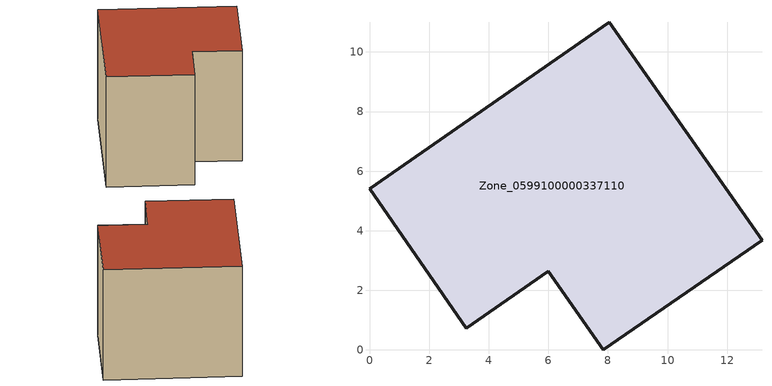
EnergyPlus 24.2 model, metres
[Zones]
Zone_0599100000337110
 floor ground (C_G): 6,2.64 3.25,0.73 0,5.41 8.05,11 13.17,3.68 7.84,0 z0
 wall outside (C_F): 8.05,11 0,5.41 3.25,0.73 6,2.64 7.84,0 13.17,3.68 8.05,11 z0:7.86
 roof outside (C_R): 7.84,0 13.17,3.68 8.05,11 0,5.41 3.25,0.73 6,2.64 z7.86
[BUILDING]
Pand.0599100000337110: North Axis=0; Terrain=City; Loads Convergence Tolerance Value=0.04; Temperature Convergence Tolerance Value=0.4; Solar Distribution=FullExterior; Maximum Number of Warmup Days=25; Minimum Number of Warmup Days=1
[Site:Location]
Rotterdam.The.Hague.AP_ZH_NLD Design_Conditions: Latitude=51.96; Longitude=4.45; Time Zone=1; Elevation=-4.5
[SITE:GROUNDTEMPERATURE:BUILDINGSURFACE]
18, 18, 18, 18, 18, 18, 18, 18, 18, 18, 18, 18
[MATERIAL] Thermal Absorptance=0.9; Solar Absorptance=0.7; Visible Absorptance=0.7
Name | Roughness | Thickness | Conductivity | Density | Specific Heat
G.TC.1975-1991 | MediumSmooth | 0.15 | 0.288461 | 540 | 1210
F.TC.1975-1991 | Rough | 0.3 | 0.230769 | 1920 | 840
R.TC.1975-1991 | MediumRough | 0.2 | 0.153846 | 1500 | 1000
[CONSTRUCTION]
C_G: G.TC.1975-1991
C_F: F.TC.1975-1991
C_R: R.TC.1975-1991
[ZONE]
Zone_0599100000337110: Type=1; Multiplier=1; Ceiling Height=Autocalculate; Volume=Autocalculate; Floor Area=autocalculate; Part of Total Floor Area=Yes
[ZONEINFILTRATION:DESIGNFLOWRATE]
Infil_Zone_0599100000337110: Zone or ZoneList or Space or SpaceList=Zone_0599100000337110; Schedule=AlwaysOn; Design Flow Rate Calculation Method=Flow/Area; Flow Rate per Floor Area=0.003; Constant Term Coefficient=1; Temperature Term Coefficient=0; Velocity Term Coefficient=0; Velocity Squared Term Coefficient=0
[HVACTEMPLATE:ZONE:IDEALLOADSAIRSYSTEM]
Zone_0599100000337110: Maximum Heating Supply Air Temperature=50; Minimum Cooling Supply Air Temperature=13; Maximum Heating Supply Air Humidity Ratio=0.0156; Minimum Cooling Supply Air Humidity Ratio=0.0077; Heating Limit=NoLimit; Cooling Limit=NoLimit; Dehumidification Control Type=ConstantSensibleHeatRatio; Cooling Sensible Heat Ratio=0.7; Dehumidification Setpoint=60; Humidification Control Type=None; Humidification Setpoint=30; Outdoor Air Method=None; Outdoor Air Flow Rate per Person=0.00944; Outdoor Air Flow Rate per Zone Floor Area=0; Outdoor Air Flow Rate per Zone=0; Demand Controlled Ventilation Type=None; Outdoor Air Economizer Type=NoEconomizer; Heat Recovery Type=None; Sensible Heat Recovery Effectiveness=0.7; Latent Heat Recovery Effectiveness=0.65
[ZONECONTROL:THERMOSTAT]
ThermostatControl_Zone_0599100000337110: Zone or ZoneList=Zone_0599100000337110; Control Type Schedule=DualSetpointControlType; Control 1=Thermostat_Zone_0599100000337110; Temperature Difference Between Cutout And Setpoint=0
[THERMOSTATSETPOINT:DUALSETPOINT]
Thermostat_Zone_0599100000337110: Heating Setpoint Temperature Schedule=HeatingSetpoint_Zone_0599100000337110; Cooling Setpoint Temperature Schedule=CoolingSetpoint_Zone_0599100000337110
[SCHEDULE:COMPACT]
HeatingSetpoint_Zone_0599100000337110: Through: 12/31, For: AllDays, Until: 24:00, 21
CoolingSetpoint_Zone_0599100000337110: Through: 12/31, For: AllDays, Until: 24:00, 24
DualSetpointControlType: Through: 12/31, For: AllDays, Until: 24:00, 4
AlwaysOn: Through: 12/31, For: AllDays, Until: 24:00, 1
